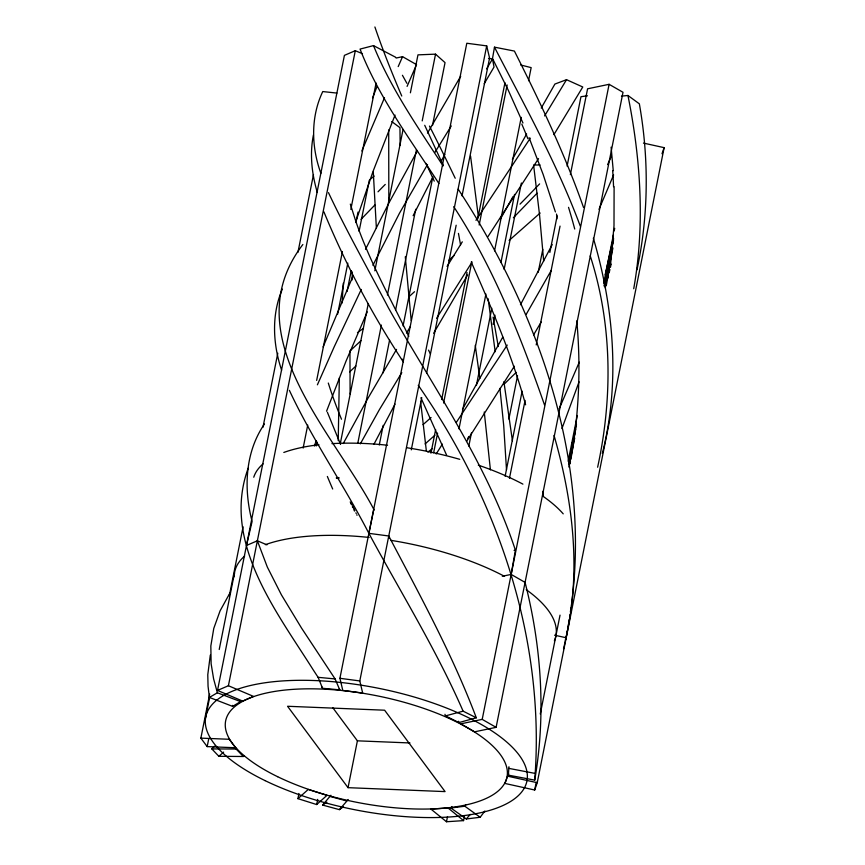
<?xml version="1.0" encoding="UTF-8"?>
<svg xmlns="http://www.w3.org/2000/svg" width="865" height="865" viewBox="0 0 865 865"><rect width="100%" height="100%" fill="white"/><g stroke="black" fill="none" stroke-linecap="round" stroke-linejoin="round"><path stroke-width="1.3" d="M338.226 440.62L339.339 377.994M349.947 350.747L350.109 394.007M502.305 576.263L511.172 574.425L525.066 582.394C541.479 646.728 546.075 714.533 534.711 780.122L508.382 775.148L508.944 766.747M351.979 280.119L352.358 271.956M342.075 302.999L343.286 283.255M534.711 780.122C545.793 639.754 497.937 499.765 418.249 385.293M610.571 264.668L613.999 225.808L614.107 186.743M606.873 268.993L604.473 284.823M571.354 605.662C590.979 458.915 537.781 310.924 458.212 189.176M571.159 606.916L570.381 611.933M568.727 622.411L569.202 619.34M568.489 623.946L568.002 627.017M569.689 616.258L569.927 614.723M567.505 630.088L566.997 633.158M583.518 207.438C564.629 153.592 540.03 101.983 514.405 51.067L494.477 47.164L492.509 58.506L508.242 90.155L522.957 122.992M328.473 192.636C346.941 231.95 368.458 269.772 388.634 308.232C433.354 387.423 486.768 463.045 515.389 550.194L511.172 574.425M566.737 634.694L563.515 649.064M570.857 459.347C579.02 413.74 580.999 367.019 576.782 320.883M633.721 288.737C645.117 224.759 640.673 158.901 627.947 95.485L621.47 96.134M313.444 134.897C309.551 154.035 311.811 173.919 317.325 192.495M508.642 773.84L508.382 775.148M570.024 463.824L570.457 461.586M200.864 738.126L229.301 739.283L235.604 747.76L207.167 746.603L200.864 738.126L209.665 694.13M229.312 595.769L243.097 526.807M262.982 427.256L277.784 353.234M297.928 252.407L313.487 174.546M205.535 718.026L209.741 696.941M219.223 649.496L234.491 573.073M217.515 690.421L228.403 685.74L253.521 696.401L242.633 701.082L217.515 690.421L344.411 55.371L355.299 50.689L362.478 53.727M207.167 746.603L208.725 738.84M228.403 685.74L355.299 50.689M303.139 448.07L307.735 425.093M316.655 380.427L342.421 251.52M350.833 209.395L376.08 83.04M337.62 314.179L347.817 263.133M355.926 222.554L358.024 212.087M316.212 445.972L316.99 442.047M347.07 291.527L351.255 270.583M359.094 231.323L369.301 180.277M340.291 443.594L368.274 303.55M374.815 270.821L403.058 129.469M410.388 92.815L417.968 54.863L435.538 54.149L445.043 62.626L432.489 125.457M357.861 442.88L381.4 325.078M387.423 294.976L416.454 149.688M422.207 120.895L435.538 54.149M297.928 798.654L308.264 789.431L327.013 795.324L316.677 804.547L297.928 798.654L298.955 793.486M383.054 372.826L389.596 340.107M395.608 310.005L415.741 209.222M379.27 444.978L383.184 425.342M403.068 325.867L432.619 177.963M486.692 45.888L359.797 680.939L362.684 693.081L342.8 690.443L339.913 678.301L466.808 43.25L486.692 45.888L489.579 58.031L462.04 195.868M316.677 804.547L317.704 799.368M411.286 449.854L421.742 397.522M426.586 373.28L456.169 225.224M348.033 787.669L287.558 706.273L384.611 710.208L445.086 791.605L348.033 787.669L357.396 740.829L332.733 707.635M430.943 453.174L435.646 429.613M441.669 399.511L467.035 272.551M477.761 218.888L504.955 82.77M433.657 452.763L437.582 433.127M443.594 403.025L471.847 261.663M479.167 225.019L507.15 84.965M458.98 428.867L485.914 294.057M494.542 250.861L521.227 117.359M528.547 80.715L531.164 67.621L520.73 65.005M476.377 385.498L491.807 308.275M500.954 262.463L514.556 194.398M468.819 446.07L471.436 432.976M493.147 324.343L494.975 315.184M504.133 269.372L521.39 182.991M508.88 419.093L517.551 375.702M538.203 272.313L542.798 249.347M505.117 476.269L522.125 391.196M549.848 252.45L557.168 215.807M567.105 166.069L580.966 96.696L587.486 95.788M509.463 478.269L525.087 400.376M536.214 344.93L560.044 226.111M570.37 174.622L587.584 88.803L609.101 84.316L623.005 92.296L496.11 727.346L474.593 731.822L460.688 723.854L482.205 719.377L496.11 727.346M464.343 816.733L463.564 820.615L446.491 821.75L447.519 816.571M482.205 719.377L609.101 84.316M568.143 461.283L577.301 415.481M603.716 283.277L613.393 234.858M614.182 230.923L614.701 228.306M568.629 463.759L576.479 424.488M604.202 285.753L613.62 238.632M568.867 463.651L575.755 429.191M604.321 286.239L613.501 240.297M540.279 713.971L560.033 615.145M643.463 143.093L664.136 147.656L537.23 782.706L507.517 776.154L504.965 783.452L534.689 790.015L536.235 782.252M613.285 238.372L605.165 274.756M568.878 467.057L574.706 438.014M605.23 286.261L612.917 247.985M302.858 244.514C234.015 334.496 332.766 431.375 373.831 509.355L368.879 533.348C400.679 592.384 436.295 649.572 463.11 711.16L476.312 717.788C452.525 654.751 420.066 595.498 388.763 535.986L368.879 533.348C343.87 484.854 312.449 439.853 289.386 390.353M565.353 640.187C581.583 572.641 573.16 501.484 554.022 435.419M636.997 269.783C648.653 215.32 649.074 158.619 639.354 103.832L627.947 95.485M597.629 467.23C612.777 397.662 612.236 323.997 590.233 255.889M210.314 655.054L207.784 674.678L208.054 686.269L209.395 697.417L232.599 706.37L240.578 701.623L240.416 700.78M610.409 267.372L611.133 264.106M609.144 272.789L609.912 269.545M602.332 453.465C620.335 382.698 613.847 307.659 593.347 238.199M607.814 278.195L608.344 276.032M605.23 287.861L605.814 285.71M408.821 336.355C390.407 298.425 369.604 261.446 355.85 221.44L373.085 171.292L395.035 115.088M314.384 446.07L316.222 440.588M579.063 381.833L561.958 428.543M662.006 153.743L664.136 147.656M534.689 790.015L537.23 782.706M326.559 411.199L346.022 361.148L367.257 311.887M579.28 362.154L559.093 409.015M248.179 468.257C221.418 541.501 276.357 611.317 313.184 669.813L318.093 677.327L322.548 688.291L339.75 689.848L335.09 678.928L301.561 628.12L281.395 594.817L267.328 567.072L257.37 540.787L246.482 545.469L252.104 521.422C243.595 488.952 244.86 452.438 264.463 424.012M372.545 97.886L377.054 86.532M323.099 346.941L353.125 275.816M613.62 174.892L598.991 209.352M361.84 150.975L384.503 97.745M282.368 289.115C271.286 314.665 272.864 344.227 281.622 370.177M317.401 384.806L334.225 346.779L361.267 289.461M407.08 86.403L416.53 64.626L402.56 56.668L396.073 58.052M402.56 56.668L398.192 66.594M611.447 156.187L607.598 164.599M365.517 249.336L389.358 202.129L417.276 151.051M372.912 265.296L399.457 213.266L427.537 164.501M413.124 215.677L432.943 176.871M552.216 244.6L520.449 304.761M373.885 444.383L394.991 404.139M343.254 443.518L368.187 397.857L396.548 349.406M440.945 161.647L444.794 154.413M360.327 443.853L379.367 409.696L401.814 372.642M502.77 337.123L462.494 409.307M512.956 196.669L500.424 219.007M551.394 270.204L526.136 314.482M526.623 134.021L512.372 159.409M541.22 108.082L554.898 84.056L566.532 79.688L582.772 86.997L553.903 134.648M433.625 333.274L467.673 274.919M467.576 438.685L468.808 436.511M427.494 133.091L460.699 76.261M566.532 79.688L544.593 115.921M541.176 322.029L533.608 334.863M484.216 83.689L494.023 67.038L492.499 58.993L488.509 58.431M492.499 58.993L486.552 68.886M406.464 332.993L410.432 326.462M434.89 152.424L451.271 125.944M447.064 266.398L462.299 241.843M471.674 262.69L436.576 318.32M436.187 453.984L442.383 444.091M466.581 441.464L514.372 366.219M487.979 236.588L538.517 158.598M229.831 593.174L220.088 610.831L213.774 628.412L210.833 645.993L211.125 663.725L213.612 678.874L217.385 692.779L240.578 701.623M465.716 804.828L464.829 806.223L450.86 807.986L451.941 806.526M475.977 220.326L530.288 138.173M507.225 345.059L456.363 422.336M572.252 442.729L573.333 441.074M214.509 746.171L211.838 748.917L236.091 749.025L236.578 748.301M484.865 811.002L480.183 817.274L466.311 818.96L450.86 807.986M330.906 795.259L322.623 805.077L339.383 809.64L343.47 806.71M211.838 748.917L218.867 756.302L243.346 756.497L244.06 755.621M348.217 799.52L339.383 809.64M470.29 814.376L466.311 818.96M361.029 219.342L374.848 205.027M537.089 193.209L513.367 217.742M516.21 372.382L504.1 384.201M350.552 350.444L360.964 340.669M349.655 371.874L355.839 366.046M540.171 213.017L509.15 240.416M454.352 255.218L448.546 260.603M409.015 296.695L414.519 291.71M218.867 756.302L223.624 752.118M431.062 417.546L423.028 424.661M434.868 435.279L425.039 443.95M370.036 179.52L374.156 176.06M427.894 452.125L432.435 448.492M357.472 332.603L363.495 328.343M326.84 802.201L322.623 805.077M217.385 692.779L209.395 697.417M444.967 714.306L445.464 715.885L458.937 722.578L476.312 717.788M445.464 715.885L463.11 711.16M395.662 57.263L373.507 45.607L360.056 49.089C379.065 97.788 410.68 139.968 438.901 183.51M514.091 550.399L515.389 550.194M540.095 164.977L533.597 165.02L539.533 214.812L543.685 261.144M357.396 740.829L409.967 742.959M335.09 678.928L318.093 677.327M336.907 93.085L322.764 91.56C310.535 117.078 311.292 147.082 320.893 173.303M339.913 678.301L359.797 680.939M508.793 768.369L535.251 773.44M554.573 635.191L566.197 637.754M329.684 796.362L346.692 800.936M257.37 540.787L266.939 544.853M464.829 806.223L480.183 817.274M391.748 121.576L399.954 127.663L400.171 145.482M463.564 820.615L448.027 807.953L430.943 809.099L446.491 821.75M236.091 749.025L243.346 756.497M443.031 165.831C417.73 127.101 391.023 88.695 373.507 45.607M403.447 362.121C372.21 314.709 345.546 264.268 323.878 211.795M453.725 206.681C493.742 267.804 520.503 336.236 544.485 404.863M350.476 502.262L350.184 502.003M350.682 502.608L351.374 503.884M494.477 47.164C524.828 105.952 557.233 164.026 580.307 226.208M352.444 505.884L353.223 507.398M354.196 509.323L354.899 510.718M402.301 359.18L403.393 361.375M354.088 510.328L354.391 510.945M352.401 506.814L352.747 507.539M339.221 688.745L339.75 689.848M420.92 397.738L446.589 455.109M443.356 165.593L424.726 125.295M434.252 181.131L426.013 163.399M355.915 512.826L356.229 513.507M350.822 503.441L351.104 504.046M321.964 687.005L322.548 688.291M471.252 262.041C491.904 308.61 512.123 355.591 525.617 404.831M340.55 444.383L327.381 412.248M356.791 514.751L357.029 515.313M529.088 137.708L543.101 174.319L555.384 211.925M355.85 221.44L350.325 204.086M373.831 509.355L374.026 510.036M458.937 722.578L458.591 721.259M388.763 535.986L389.337 538.419M460.58 244.892L458.439 233.399M493.093 317.098L498.294 346.551M503.895 381.735L512.437 440.826M479.826 378.373L475.253 345.362M470.571 156.176L478.399 216.964M495.191 351.785L488.163 298.76M484.259 411.978L490.412 469.836M499.938 388.363L503.722 425.699L506.501 469.727M420.585 401.392L426.315 450.579M611.112 147.169L613.253 170.686M542.766 491.417L543.274 496.023M411.189 320.461L405.296 256.786M376.383 228.241L373.28 171.865M556.563 214.055L556.876 218.953M232.599 706.37L232.544 705.386M388.828 200.637L388.699 129.977M234.242 576.739A163.766 61.88 11.3 0 1 244.633 556.098M265.382 544.669A163.766 61.88 11.3 0 1 369.117 537.446M391.142 540.387A163.766 61.88 11.3 0 1 504.479 576.328M526.234 589.66A163.766 61.88 11.3 0 1 554.368 640.879M609.814 264.571A419.741 410.378 -11.2 0 1 606.289 285.418M612.701 170.697A499.97 466.808 62.9 0 1 613.555 186.732M568.532 207.34A419.741 313.065 75.6 0 1 574.728 229.041M521.822 124.117A499.97 229.138 73.4 0 1 527.909 138.757M401.749 96.026A402.139 52.084 60.7 0 1 374.902 26.977M402.43 75.277A419.741 45.575 67.8 0 1 406.864 83.278M429.473 126.085A419.741 45.575 67.8 0 1 455.206 178.233M428.543 350.12A421.525 102.394 70.9 0 1 430.392 353.958M332.69 489.006A402.29 116.699 54 0 1 327.359 476.464M341.502 419.233A421.525 158.544 47.9 0 1 328.3 383.044M378.027 191.803A402.139 159.982 -23.4 0 1 385.249 184.44M351.493 504.046A15.7 0.551 63.6 0 1 351.947 504.911M353.255 507.496A17.138 1.049 64.3 0 1 354.218 509.388M539.619 183.899A402.139 83.591 -47.5 0 1 520.016 204.129M253.759 477.231A163.766 61.88 11.3 0 1 263.057 463.889M283.807 452.46A163.766 61.88 11.3 0 1 318.958 444.761M331.944 443.648A163.766 61.88 11.3 0 1 387.542 445.237M406.939 447.756A163.766 61.88 11.3 0 1 459.737 459.326M478.323 465.154A163.766 61.88 11.3 0 1 522.903 484.13M542.582 495.991A163.766 61.88 11.3 0 1 563.223 513.853M336.344 477.718A138.043 52.16 11.3 0 1 338.691 477.545M336.431 478.291A136.778 51.684 11.3 0 1 339.145 478.086M277.622 776.694A143.449 54.203 11.3 0 0 505.679 781.257A143.449 54.203 11.3 0 0 315.671 688.875A143.449 54.203 11.3 0 0 277.622 776.694M265.068 780.619A163.766 61.88 11.3 0 0 525.412 785.831A163.766 61.88 11.3 0 0 308.502 680.366A163.766 61.88 11.3 0 0 265.068 780.619"/></g></svg>
